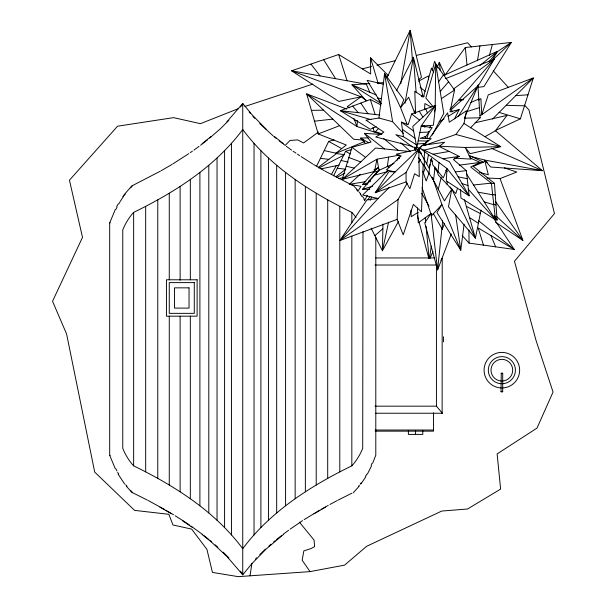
<?xml version="1.0" encoding="UTF-8"?>
<svg xmlns="http://www.w3.org/2000/svg" width="607" height="607" viewBox="0 0 607 607"><rect width="100%" height="100%" fill="white"/><g stroke="black" fill="none" stroke-linecap="round" stroke-linejoin="round"><path stroke-width="0.91" d="M447.078 184.331L447.116 181.546M399.216 158.45L399.247 156.553L396.97 160.385M433.163 213.277L442.291 229.196L442.442 220.842M382.964 224.066L382.44 250.767L371.105 228.186M423.193 163.928L421.493 211.797L413.344 204.377L403.215 234.833L397.13 219.377L398.071 199.506L407.176 183.109M424.551 109.746L424.885 103.539L431.205 107.014M424.103 159.193L424.619 151.704M428.982 173.336L429.9 164.353M438.072 171.478L438.982 162.517M441.934 228.004L437.594 269.933L424.748 222.86L431.016 213.489L437.594 269.933L451.274 233.953M357.531 120.899L356.916 126.522L381.188 134.223M435.037 167.046L433.542 180.165L418.352 157.418M412.434 146.416L375.786 137.015L383.859 132.167L365.922 120.125L378.943 118.016L384.595 73.697L403.837 99.7L400.582 107.614L407.138 124.389M464.089 224.112L460.766 250.221L436.972 212.526L441.919 204.551L432.654 177.934M387.357 166.493L388.617 157.084M429.544 258.195L431.258 246.085M250.038 575.823L251.822 563.857M477.428 60.776L479.947 45.904M400.696 83.812L410.18 30.35L421.47 77.264L418.822 79.509M404.968 103.236L413.39 57.286L422.76 95.291L421.25 96.437M414.293 112.659L414.604 110.937L415.385 113.592M426.713 163.898L428.474 154.603M428.087 140.171L424.293 145.483L455.895 134.466L463.991 123.479L466.517 110.724L449.301 122.219L447.625 112.872L429.172 138.654M481.032 209.999L475.418 238.187L448.467 206.759L451.82 189.073L450.091 186.994M432.829 106.392L425.841 98L435.735 64.114L454.544 90.033L450.015 111.825L459.165 109.571L454.552 118.866M388.586 222.086L382.44 250.767L398.526 221.312M438.246 189.202L441.228 177.487M432.237 70.473L434.604 61.33L437.768 67.999M489.394 55.465L492.376 44.523M425.947 142.152L425.219 144.777L424.05 143.434M428.891 131.62L426.926 138.654L424.839 136.81M429.87 128.107L430.606 125.467M434.392 111.923L435.158 109.192L435.735 64.114L443.778 113.388L432.245 134.974M501.018 373.358L501.86 372.964L502.71 373.358L502.71 391.674L501.86 392.069L501.018 391.674L501.261 373.631M502.71 373.358L502.285 373.692M501.018 391.674L501.86 391.28L502.71 391.674M381.135 134.443L364.428 133.35L371.044 142.076L351.954 147.319L342.189 179.391L374.519 171.485L376.947 159.193L399.391 155.142M495.115 130.664L520.389 118.835L533.325 77.977L488.248 94.874L481.746 114.776L479.993 115.467M457.534 188.193L455.804 193.587L438.36 175.082L436.38 168.776M403.427 136.712L395.84 134.678L412.639 147.129L416.842 147.455L412.737 126.461L435.659 105.368L421.19 125.983L432.23 127.607L425.826 136.529L420.059 138.335L431.182 138.662L418.929 148.245L416.842 147.455L421.19 125.983L433.398 125.285L435.659 105.368L411.645 113.979L408.139 124.685L401.379 122.098L403.427 136.712L416.296 144.671M375.748 413.238L442.131 413.238L442.215 258.195L440.978 260.024M423.398 172.965L425.499 167.031M429.096 173.078L426.182 181L422.776 171.174M372.706 463.095L375.794 455.242L375.794 237.208M442.291 229.196L444.605 223.338M437.488 66.603L439.293 62.293L445.075 75.056L465.303 47.536L511.314 42.422L483.923 86.611L477.383 87.4M464.734 117.31L477.914 85.86L480.129 117.811L470.508 127.865M430.014 258.339L432.973 251.442M370.126 200.401L371.659 197.009M115.315 209.423L109.685 222.989L109.685 455.242L115.315 468.809M371.454 466.032L367.356 474.158M316.687 165.969L328.675 141.423L334.017 139.86M333.584 175.863L345.565 151.318L351.802 149.497M386.993 77.529L410.18 30.35L412.434 60.154M396.47 90.754L413.39 57.286L416.144 92.454M364.784 200.31L367.326 195.378M116.681 206.706L118.122 204.066M406.053 172.479L418.784 149.125L396.143 154.216L401.159 155.893L386.454 169.854L395.051 172.024L418.784 149.125L419.27 176.629L414.589 173.708L409.869 188.739L406.091 181.895L406.053 172.479L375.217 192.73L388.943 171.584L395.051 172.024L375.217 192.73L406.091 181.895M368.039 199.802L369.83 196.547M418.549 162.623L420.37 159.338M331.369 174.566L336.384 165.567M477.383 86.376L478.308 84.745M492.269 60.305L497.383 51.345L443.436 75.572M477.307 87.385L494.242 59.175L445.538 78.675M365.854 476.723L360.937 483.931M458.11 116.673L477.914 85.86L451.562 109.359L451.934 112.06M357.978 191.061L361.074 186.311L350.14 184.49M438.626 81.831L443.474 74.782M122.834 196.615L124.534 194.301M485.031 136.666L495.441 130.786L507.035 115.383L475.114 122.766M124.617 194.194L132.174 185.484M489.159 61.739L497.383 51.345L479.94 65.518M266.192 129.245L251.867 114.564L242.739 103.425L226.859 121.87M240.38 107.075L242.739 104.199M362.986 231.51L362.705 448.376A60.518 41.58 -90 0 1 352.515 465.076L351.832 465.835C310.64 485.964 270.456 511.413 242.739 548.72C215.022 511.413 174.839 485.964 133.646 465.835L132.956 465.083A60.518 41.58 -90 0 1 122.758 448.383L122.773 229.848A60.518 41.58 -90 0 1 132.963 213.156L133.646 212.389C174.839 192.267 215.022 166.811 242.739 129.503C270.456 166.811 310.64 192.267 351.832 212.389L352.523 213.14A60.518 41.58 -90 0 1 356.036 217.594M202.085 534.524L211.024 541.702L226.859 556.353L242.739 574.799L251.867 563.66M369.746 189.301L362.591 189.232L379.398 169.52M359.101 486.268L353.191 492.831M440.204 91.528L448.558 81.778M367.273 184.536L362.652 184.399L377.766 167.547M130.505 187.912L132.789 185.431L160.453 171.121M228.839 120.383L220 129.124L209.665 138.07M255.388 559.199L256.64 557.841M251.73 563.812L266.192 548.978L283.393 534.524M370.323 181.493L368.441 181.394L378.814 170.423M449.878 109.435L458.983 99.844L494.242 59.175L453.368 89.108M285.411 145.21L289.979 140.475L297.612 139.891L303.583 142.933L318.531 132M378.578 128.456L375.43 131.681L382.16 133.95M492.489 119.101L533.325 77.977L481.746 114.776L480.888 98.622L478.619 100.102M389.466 187.252L378.1 198.474L339.897 240.531L397.13 219.377M388.101 170.279L362.637 195.037L378.1 198.474L366.916 199.908L339.897 240.531L398.071 199.506M259.788 554.639L265.479 549.1M492.201 60.412L511.314 42.422L495.858 52.672M349.222 184.338L360.277 174.277M268.924 546.065L270.995 544.244M374.845 235.637L382.873 228.71M202.085 143.7L211.024 136.529M203.466 143.047L207.602 139.731M273.749 541.816L275.123 540.708M276.504 539.6L281.322 535.731M344.632 154.61L335.504 153.51L346.309 145.012L318.159 133.927L306.672 93.873L346.764 109.078M439.202 146.484L444.597 142.235L422.138 145.407L418.891 149.792L429.316 168.602L431.395 158.268L432.844 165.096L443.292 177.851L447.018 168.564L420.211 148.389L449.438 161.705L469.143 195.909L446.297 180.878L447.018 168.564L469.143 195.909L466.328 170.658L453.421 159.558L459.256 156.378L439.202 146.484L424.088 150.157M318.379 167.342L336.726 153.381L324.199 150.582M336.028 176.66L345.8 169.224L337.302 168.253M431.016 213.489L418.261 222.89L417.457 207.958M193.906 150.126L199.088 146.317M200.56 145.232L202.784 143.601M283.439 534.084L288.613 530.275M290.093 529.19L302.574 520.609M188.769 153.647L172.775 163.951M190.234 152.653L192.434 151.166M441.372 98.66L454.544 90.033M416.501 147.88L415.036 148.836L415.658 150.627M418.162 212.336L411.205 216.714L410.992 210.151M304.137 519.638L319.639 510.221M439.225 121.901L444.013 118.942M447.996 116.476L459.165 109.571M161.219 170.681L171.993 164.436M321.179 509.334L328.266 505.358M314.016 513.81L325.549 507.126M329.889 504.485L337.181 500.563M418.39 81.239L428.466 75.958L428.481 79.745M318.796 168.048L343.843 155.142M336.528 177.51L344.875 173.207M338 500.153L351.878 493.203M422.647 96.915L424.339 96.081M469.985 157.903L480.183 162.433L470.675 167.039L491.382 183.147L495.494 219.78L460.903 197.973L460.531 189.505M373.836 170.043L378.669 167.798M393.951 163.442L379.109 170.317L376.947 159.193L342.189 179.391L375.566 148.017L408.777 151.424M376.15 126.666L370.346 129.283L340.337 110.694L370.338 99.495L381.059 105.011M470.979 102.424L478.824 99.009M335.504 153.51L364.64 141.537M469.249 155.475L483.559 162.16L473.225 166.348L494.47 183.322L497.072 220.098L493.954 217.989M487.004 177.988L500.062 178.61L516.762 172.039L504.311 167.896M318.159 133.927L339.639 125.672M109.753 222.906L110.17 222.868M388.313 75.579L370.551 57.809L370.649 73.978L338.63 54.509L291.588 70.807L338.85 101.43L361.082 96.779L366.453 100.534M238.665 108.532L200.409 123.669L173.556 117.637L117.568 126.195L69.448 180.188L82.506 237.36L52.536 301.269L66.595 334.009L94.707 472.094L134.564 510.373L168.852 514.304L172.957 524.979L191.675 529.114L206.934 549.396L212.458 572.424L238.225 576.65L310.056 571.619L344.617 565.117L366.636 546.292L441.775 511.048L467.542 509.007L500.623 489.09L497.133 453.899L536.998 428.102L553.053 392.054L536.034 340.436L514.463 261.222L554.464 213.588L528.963 109.95L524.486 105.049M244.925 106.468L312.886 84.07M467.178 111.483L479.424 107.644M362.591 189.232L372.577 186.281M362.652 184.399L368.95 182.563M374.595 175.15L387.41 171.675M373.533 172.267L378.07 171.053M368.441 181.394L370.255 180.916M362.364 68.819L371.514 66.55M377.008 65.192L395.309 60.662M416.356 55.449L467.61 42.756L471.449 46.951M397.547 158.776L399.368 158.389M320.989 168.875L339.184 165.104M338.797 178.587L343.342 177.639M433.003 154.216L449.233 151.431M350.148 184.187L365.793 181.607M442.958 158.753L459.256 156.378M374.815 169.565L376.666 169.307M459.211 165.165L480.183 162.433M455.326 171.933L466.328 170.658M314.502 121.18L332.833 119.109M473.543 184.991L491.382 183.147M478.84 162.539L483.559 162.16M515.783 95.648L527.999 94.791M369.891 83.561L351.961 84.813L366.203 100.777M377.319 83.045L383.723 82.605M417.555 143.927L425.059 143.449M110.17 455.356L109.753 455.326M490.843 183.526L494.47 183.322M419.885 132.417L429.028 132.068M463.596 99.692L458.983 99.844L461.752 100.421M365.68 143.684L360.649 138.062L368.191 137.85M464.385 118.145L480.129 117.811M311.399 110.36L323.584 110.186M375.748 257.952L434.673 257.952M375.005 265.024L436.433 265.024L436.433 406.166L442.215 412.995M375.005 406.166L436.433 406.166M375.172 430.022L433.542 430.022M375.172 431.152L433.542 431.152L433.542 412.859M418.185 140.839L428.125 141.059M506.185 105.315L524.501 105.83M439.18 146.204L465.235 147.471L500.729 146.651L463.991 123.479M454.127 158.131L470.903 159.117L465.235 147.471L470.144 153.662L500.729 146.651L455.895 134.466M363.608 140.149L353.691 139.238L306.672 93.873L356.916 126.522L354.018 118.631M379.77 114.996L340.337 110.694L370.991 119.617M320.405 158.359L328.911 159.33M462.185 235.531L469.052 243.103L514.228 249.447L493.62 218.232M414.399 147.326L417.092 147.736M354.336 120.398L357.098 120.839M365.293 84.024L291.588 70.807L361.082 96.779L347.25 106.62L349.723 107.758M478.073 192.176L492.687 194.801M458.179 176.88L467.223 178.693M381.302 98.729L377.63 97.97L381.09 103.448M492.581 194.452L495.304 195.029M341.096 160.476L348.251 162.077M383.677 84.267L367.106 80.329L380.733 102.727M346.21 166.189L354.192 168.109M469.196 155.976L484.576 160.058L542.438 170.681L495.441 130.786M378.943 118.016L392.623 121.726L403.412 133.502M479.393 172.335L488.339 174.778L484.576 160.058L490.729 167.031L542.438 170.681L491.7 148.434M484.234 201.934L493.802 204.703M499.121 112.424L520.389 118.835M387.19 166.561L388.988 167.122M493.491 204.172L496.002 204.961M462.056 183.61L467.982 185.514M484.75 161.394L487.421 162.281M348.85 157.524L360.763 161.932M418.655 151.477L421 152.44M376.37 95.033L351.961 84.813L381.105 103.539M441.577 412.995L442.131 413.238M414.581 147.584L416.273 148.351M352.69 185.431L325.026 171.121M147.478 500.153L132.789 492.793L130.505 490.312M466.305 206.334L480.327 213.543M148.298 500.563L164.3 509.334M328.675 141.423L341.665 148.556M345.565 151.318L350.444 153.996M313.485 164.436L324.259 170.681M165.84 510.221L173.549 514.759M159.929 507.126L171.462 513.81M360.649 138.062L368.752 142.789M312.704 163.951L301.11 156.621M175.112 515.738L182.123 520.123M469.53 217.594L478.384 223.308M495.494 222.185L522.915 240.425L500.062 178.61M293.044 151.166L295.973 153.146M297.445 154.14L299.638 155.635M182.904 520.609L189.505 525.078M190.97 526.072L202.784 534.63M182.358 520.624L192.616 527.566M418.504 151.796L421.334 153.723M430.355 159.861L432.662 161.424M445.697 170.286L447.23 171.333M402.403 129.405L415.044 138.267M401.379 122.098L413.648 131.12M283.439 144.14L284.911 145.232M286.39 146.317L291.565 150.126M351.954 147.319L365.589 157.395M364.428 133.35L384.504 148.935M411.645 113.979L419.589 120.156M420.09 87.271L425.128 91.27M274.455 136.529L283.393 143.7M273.749 136.416L276.504 138.624M279.258 140.832L282.695 143.601M204.157 535.731L208.975 539.6M210.356 540.708L211.729 541.816M478.513 220.698L514.228 249.447L478.217 227.997L483.43 245.122M383.503 138.426L398.23 150.346M273.059 135.809L259.788 123.593M215.174 544.851L217.936 547.279M400.703 142.759L410.529 151.606M496.351 216.297L522.915 240.425L495.358 201.342M223.164 552.173L228.839 557.841M252.876 116.309L254.758 118.35M353.304 185.484L357.28 189.816M132.174 492.74L126.377 486.268M493.172 70.753L508.514 87.552M468.194 189.149L495.494 219.78L466.646 174.057M495.229 217.966L497.072 220.098L494.174 215.318M352.682 106.081L358.183 112.644M434.384 168.063L437.92 172.32M249.227 112.113L250.41 113.555M240.38 571.149L242.739 574.025M299.403 522.126L314.047 540.071L314.661 546.588L311.004 548.607L303.849 550.853L302.142 560.215L310.056 571.619M359.101 191.964L360.862 194.194M310.951 64.099L320.056 75.913M124.617 484.029L118.122 474.158M362.645 196.615L364.283 199.02M360.786 103.053L367.948 113.706M323.66 59.698L335.625 78.705M419.285 111.24L422.912 117.105M421.744 193.375L429.05 206.114M433.679 72.286L431.456 68.121L423.42 97.006L414.786 91.225L415.59 113.6M432.017 177.525L444.476 200.887L451.82 189.073L475.418 238.187L464.408 199.703M424.118 125.687L424.885 127.417M366.165 83.827L369.845 92.302M490.949 235.584L495.631 246.837M425.78 108.911L427.419 112.955M414.695 113.016L408.716 97.234L400.582 107.614L384.595 73.697L392.623 121.726M422.062 187.677L431.562 215.758L441.919 204.551L460.766 250.221L455.622 214.84M338.63 54.509L347.09 80.761M370.338 99.495L375.134 114.495M414.414 147.44L415.393 150.589M370.551 57.809L378.244 83.728M372.956 127.447L374.223 132.015M417.328 215.614L418.542 220.151M419.035 221.965L428.792 258.248M439.293 62.293L440.31 70.678M465.303 47.536L466.995 64.979M425.241 217.83L425.689 222.526M426.053 226.274L429.096 258.187M424.232 158.366L424.43 166.515M468.923 229.939L469.052 243.103M443.489 336.756L443.489 341.832M422.776 430.636L422.776 434.4L408.382 434.4L408.382 430.636M415.575 430.636L415.575 434.4M351.832 212.389L351.832 222.792M351.832 236.032L351.832 465.835M339.799 206.365L339.799 471.859M327.704 199.855L327.704 478.369M316.217 193.208L316.217 485.023M305.359 186.417L305.359 491.807M295.146 179.505L295.146 498.726M285.578 172.464L285.578 505.76M276.678 165.316L276.678 512.907M268.446 158.063L268.446 520.161M260.896 150.718L260.896 527.506M254.037 143.282L254.037 534.942M242.739 103.425L242.739 574.799M231.442 143.282L231.442 534.942M224.582 150.718L224.582 527.506M217.033 158.063L217.033 520.161M208.8 165.316L208.8 512.907M199.9 172.464L199.9 505.76M190.332 179.505L190.332 279.835M190.332 316.11L190.332 498.726M180.12 186.417L180.12 280.313M180.12 316.353L180.12 491.807M169.262 193.208L169.262 279.789M169.262 316.179L169.262 485.023M157.774 199.855L157.774 478.369M145.68 206.365L145.68 471.859M133.646 212.389L133.646 465.835M126.984 486.29A91.141 62.62 90 0 1 125.649 484.629M118.775 474.279A91.141 62.62 90 0 1 117.69 472.307M116.984 470.964A91.141 62.62 90 0 1 115.967 468.923M115.967 209.301A91.141 62.62 -90 0 1 116.984 207.26M118.775 203.944A91.141 62.62 -90 0 1 119.905 202.017M120.285 201.38A91.141 62.62 -90 0 1 123.509 196.486M124.352 195.31A91.141 62.62 -90 0 1 125.217 194.164M356.666 189.794A91.141 62.62 90 0 1 357.895 191.213M360.262 194.164A91.141 62.62 90 0 1 361.969 196.486M364.01 199.506A91.141 62.62 90 0 1 364.799 200.75M372.038 463.293A91.141 62.62 -90 0 1 371.12 465.432M366.696 474.279A91.141 62.62 -90 0 1 365.573 476.214M361.127 482.914A91.141 62.62 -90 0 1 360.262 484.06M359.39 485.19A91.141 62.62 -90 0 1 358.494 486.29M500.934 387.941A17.785 17.785 0 0 1 486.776 360.755A17.785 17.785 0 0 1 517.414 361.552A17.785 17.785 0 0 1 501.86 387.964M500.98 383.7A13.551 13.551 0 0 1 490.433 362.903A13.551 13.551 0 0 1 513.742 363.661A13.551 13.551 0 0 1 501.86 383.73M500.919 380.984A10.843 10.843 0 0 1 492.801 364.223A10.843 10.843 0 0 1 511.405 365.035A10.843 10.843 0 0 1 501.86 381.021M418.549 148.237L418.807 148.988L419.247 148.844L419.338 148.389L418.549 148.237M197.108 279.789L166.439 279.789L166.439 316.171L197.108 316.171L197.108 279.789M194.286 282.612L169.262 282.612L169.262 313.349L194.286 313.349L194.286 282.612M189.043 287.855L174.505 287.855L174.505 308.098L189.043 308.098L189.043 287.855"/></g></svg>
